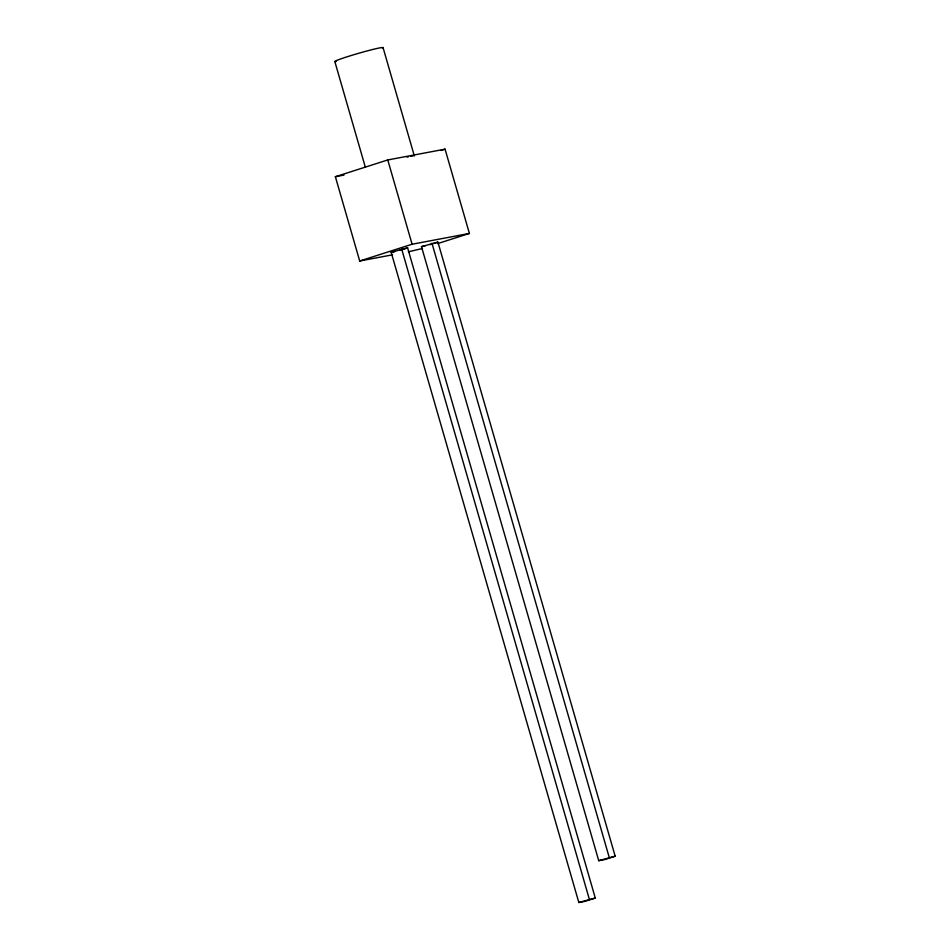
<?xml version="1.0" encoding="UTF-8"?>
<svg xmlns="http://www.w3.org/2000/svg" width="950" height="950" viewBox="0 0 950 950"><rect width="100%" height="100%" fill="white"/><g stroke="black" fill="none" stroke-linecap="round" stroke-linejoin="round"><path stroke-width="1.43" d="M392.647 254.79L359.706 261.001L335.374 176.712L387.766 159.944L445.063 149.162L469.395 233.439L437.677 243.592M440.931 150.48L445.063 149.162M359.706 261.001L412.098 244.233L469.395 233.439M391.162 252.308L407.609 247.831L595.282 898.023L584.796 901.372L578.835 902.5L391.162 252.308L394.749 251.643M399.76 250.349L407.609 247.831M421.479 246.608L437.926 242.131L615.172 856.199L604.699 859.548L598.726 860.676L421.479 246.608L425.066 245.931M430.077 244.637L437.926 242.131M422.512 248.449L408.405 251.833M598.726 860.676L615.172 856.199M578.835 902.5L595.282 898.023M335.374 176.712L343.971 175.097M383.064 47.619L414.343 155.978M431.965 243.248L609.199 857.316M387.766 159.944L412.098 244.233M401.648 248.959L589.309 899.151M334.827 61.524L365.287 167.034M336.086 61.584A25.104 1.318 -16.1 0 1 357.758 53.544A25.104 1.318 -16.1 0 1 382.446 48.118M407.099 157.106A25.104 1.318 -16.1 0 1 408.405 156.809M410.661 156.334A25.104 1.318 -16.1 0 1 413.084 155.919"/></g></svg>
